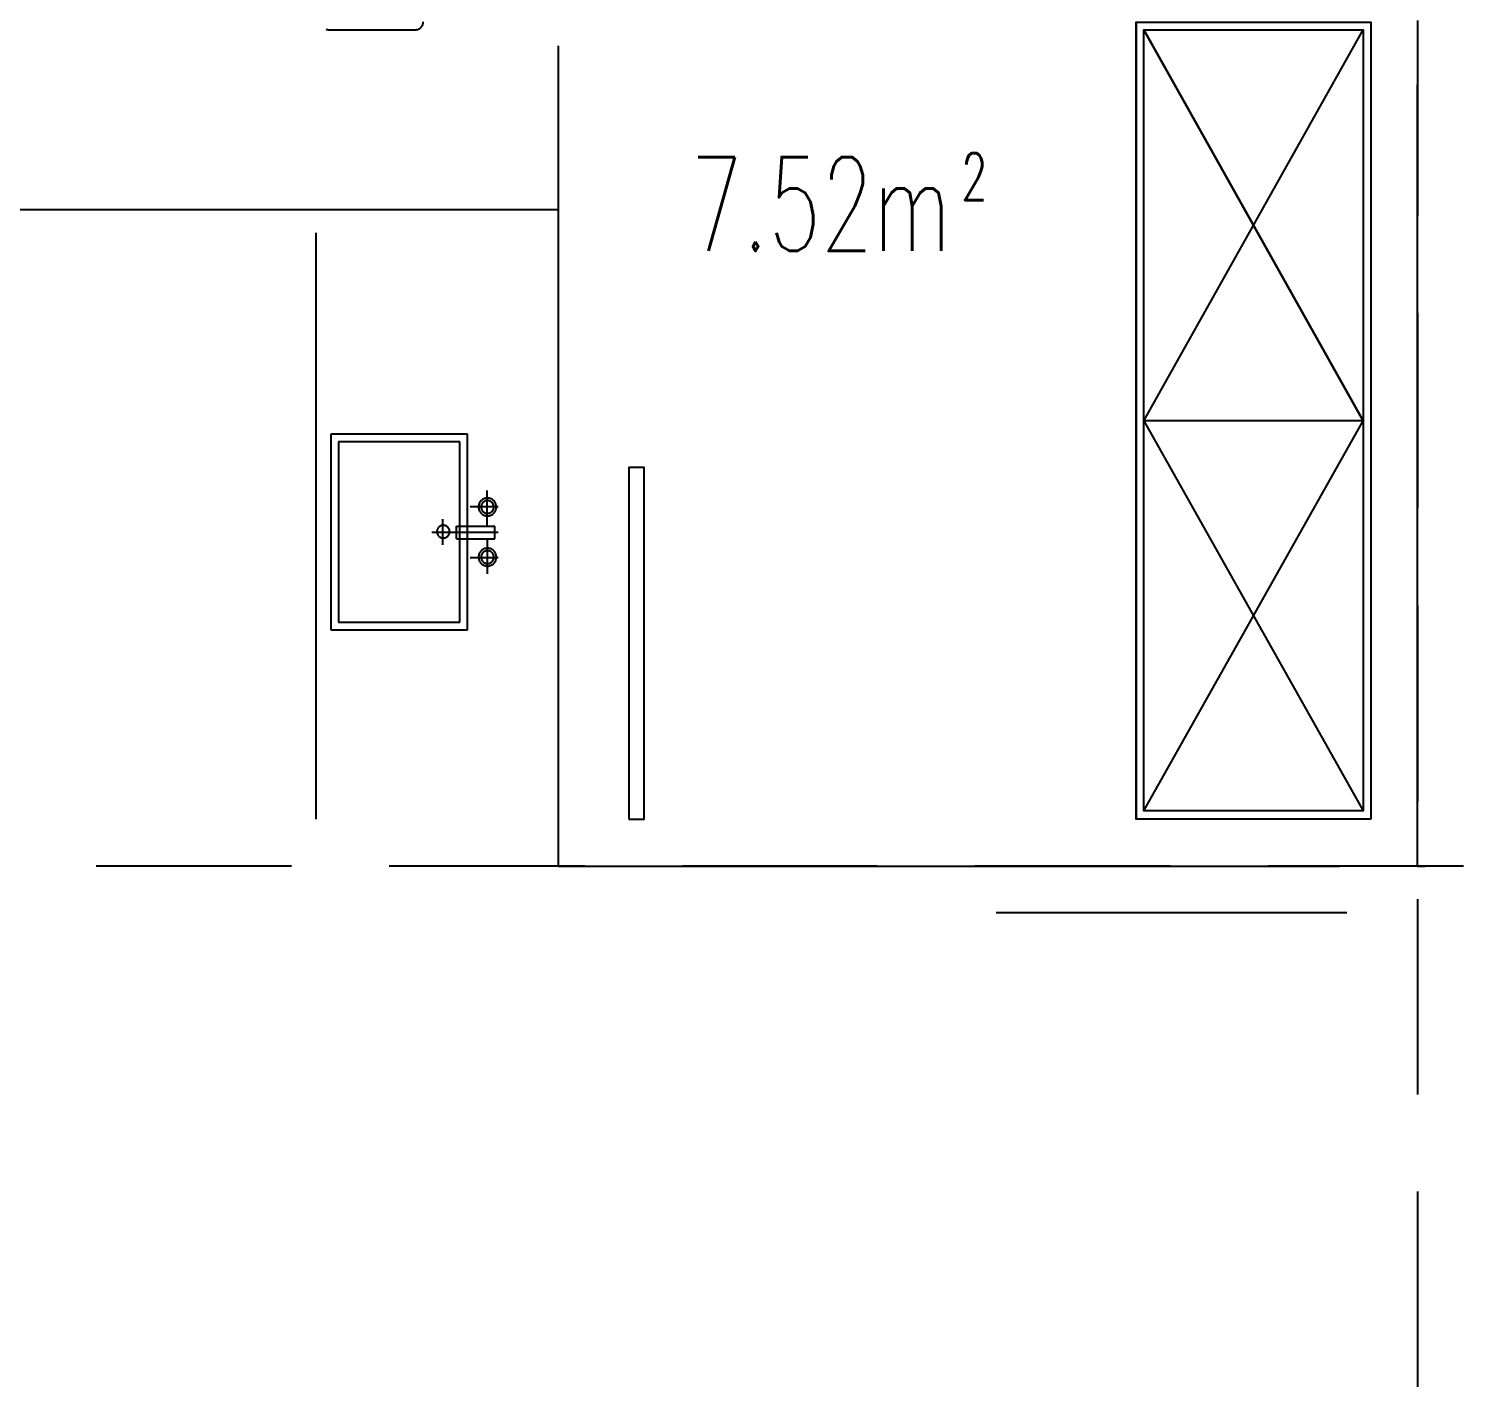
# Model space of a CAD drawing. Header units: millimetres. Extents: x -1120 to 100154, y -9529 to 14223.
# Drawn here: x 48133 to 51849, y 7686 to 11163 of the extents above; entities that cross this region are included whole.
import ezdxf

# ---------------------------------------------------------------- set-up
doc = ezdxf.new("R2010")
doc.units = ezdxf.units.MM
doc.linetypes.add('DOTE', pattern=[2.42, 2, -0.2, 0.02, -0.2])
for name, color, linetype in [('A-DOTE', 1, 'Continuous'), ('A-房间名称', 7, 'Continuous'), ('A-立面看线', 7, 'Continuous')]:
    doc.layers.add(name, color=color, linetype=linetype)
doc.styles.add('_TCH_WINDOW', font='SIMPLEX', dxfattribs={"bigfont": 'GBCBIG'})

msp = doc.modelspace()

# ---------------------------------------------------------------- linework, layer by layer
at = {"layer": 'A-DOTE', "linetype": 'DOTE', "ltscale": 1000}
for p, q in [((49488.8, 9019.9), (49488.8, 14221.2)), ((51688.8, 9019.9), (51688.8, 14221.2)), ((47688.1, 10701), (49488.8, 10701)), ((49488.8, 9019.9), (55089, 9019.9))]:
    msp.add_line(p, q, dxfattribs=at)
at = {"layer": 'A-立面看线'}
for points in [[(51688.8, 11185.1), (51688.8, 10684.6)], [(51688.8, 11185.1), (51688.8, 10684.6)], [(48893.7, 11163.1), (48895.8, 11162.3), (48897.9, 11161.7), (48900.1, 11161.3), (48902.3, 11161.2)], [(48901.2, 11161.2), (49121, 11161.2)], [(49122.1, 11161.2), (49124.2, 11161.3), (49126.3, 11161.6), (49128.3, 11162.1), (49130.2, 11162.8), (49132, 11163.7), (49133.7, 11164.7), (49135.3, 11165.9), (49136.7, 11167.3), (49138.1, 11168.7), (49139.3, 11170.3), (49140.3, 11172), (49141.2, 11173.8), (49141.9, 11175.7), (49142.4, 11177.7), (49142.7, 11179.8), (49142.8, 11181.9)], [(50968.5, 11180.8), (50968.5, 9139.6)], [(50968.5, 11180.8), (50968.5, 9139.6)], [(51569.1, 9139.6), (50968.5, 9139.6), (50968.5, 11180.8), (51569.1, 11180.8), (51569.1, 9139.6)], [(51569.1, 9139.6), (50968.5, 9139.6), (50968.5, 11180.8), (51569.1, 11180.8), (51569.1, 9139.6)], [(50988.1, 10160.2), (51549.5, 11161.2)], [(50988.1, 10160.2), (51549.5, 11161.2)], [(50988.1, 11161.2), (51549.5, 10160.2), (50988.1, 10160.2), (51549.5, 9161.4), (50988.1, 9161.4), (50988.1, 11161.2), (51549.5, 11161.2), (51549.5, 9161.4)], [(50988.1, 10160.2), (51549.5, 9161.4), (50988.1, 9161.4), (50988.1, 11161.2), (51549.5, 11161.2), (51549.5, 9161.4)], [(50988.1, 9161.4), (51549.5, 10160.2), (50988.1, 11161.2)], [(49488.8, 10621.5), (49488.8, 11119.9)], [(48868.6, 9139.6), (48868.6, 10641.1)], [(51688.8, 10436.6), (51688.8, 9936.1)], [(51688.8, 10436.6), (51688.8, 9936.1)], [(49488.8, 9870.8), (49488.8, 10371.3)], [(50988.1, 9161.4), (51549.5, 10160.2)], [(48905.6, 10125.4), (48905.6, 9624.9)], [(49255.9, 10125.4), (48905.6, 10125.4)], [(49255.9, 9624.9), (49255.9, 10125.4)], [(48925.2, 10105.8), (48925.2, 9644.5)], [(49236.4, 10105.8), (48925.2, 10105.8)], [(49236.4, 9644.5), (49236.4, 10105.8)], [(49669.4, 9139.6), (49708.6, 9139.6), (49708.6, 10040.5), (49669.4, 10040.5), (49669.4, 9139.6)], [(49307.1, 9962.2), (49304.7, 9962.1), (49302.5, 9961.7), (49300.3, 9961.1), (49298.2, 9960.4), (49296.2, 9959.4), (49294.3, 9958.3), (49292.5, 9957), (49290.9, 9955.5), (49289.4, 9953.9), (49288.1, 9952.1), (49287, 9950.2), (49286, 9948.2), (49285.3, 9946.1), (49284.7, 9943.9), (49284.3, 9941.7), (49284.2, 9939.3), (49284.3, 9937), (49284.7, 9934.7), (49285.3, 9932.5), (49286, 9930.4), (49287, 9928.4), (49288.1, 9926.5), (49289.4, 9924.8), (49290.9, 9923.2), (49292.5, 9921.7), (49294.3, 9920.4), (49296.2, 9919.2), (49298.2, 9918.3), (49300.3, 9917.5), (49302.5, 9916.9), (49304.7, 9916.6), (49307.1, 9916.5), (49309.4, 9916.6), (49311.7, 9916.9), (49313.9, 9917.5), (49316, 9918.3), (49318, 9919.2), (49319.9, 9920.4), (49321.6, 9921.7), (49323.2, 9923.2), (49324.7, 9924.8), (49326, 9926.5), (49327.2, 9928.4), (49328.1, 9930.4), (49328.9, 9932.5), (49329.5, 9934.7), (49329.8, 9937), (49329.9, 9939.3), (49329.8, 9941.7), (49329.5, 9943.9), (49328.9, 9946.1), (49328.1, 9948.2), (49327.2, 9950.2), (49326, 9952.1), (49324.7, 9953.9), (49323.2, 9955.5), (49321.6, 9957), (49319.9, 9958.3), (49318, 9959.4), (49316, 9960.4), (49313.9, 9961.1), (49311.7, 9961.7), (49309.4, 9962.1), (49307.1, 9962.2)], [(49306, 9890.4), (49306, 9981.8)], [(49262.5, 9940.4), (49334.3, 9940.4)], [(49307.1, 9955.6), (49305.4, 9955.6), (49303.8, 9955.3), (49302.2, 9954.9), (49300.7, 9954.4), (49299.3, 9953.7), (49298, 9952.9), (49296.7, 9951.9), (49295.5, 9950.9), (49294.5, 9949.7), (49293.5, 9948.4), (49292.7, 9947.1), (49292, 9945.7), (49291.5, 9944.2), (49291.1, 9942.6), (49290.8, 9941), (49290.8, 9939.3), (49290.8, 9937.7), (49291.1, 9936), (49291.5, 9934.5), (49292, 9933), (49292.7, 9931.5), (49293.5, 9930.2), (49294.5, 9928.9), (49295.5, 9927.8), (49296.7, 9926.7), (49298, 9925.8), (49299.3, 9925), (49300.7, 9924.3), (49302.2, 9923.7), (49303.8, 9923.3), (49305.4, 9923.1), (49307.1, 9923), (49308.7, 9923.1), (49310.4, 9923.3), (49311.9, 9923.7), (49313.4, 9924.3), (49314.9, 9925), (49316.2, 9925.8), (49317.5, 9926.7), (49318.6, 9927.8), (49319.7, 9928.9), (49320.6, 9930.2), (49321.4, 9931.5), (49322.1, 9933), (49322.7, 9934.5), (49323.1, 9936), (49323.3, 9937.7), (49323.4, 9939.3), (49323.3, 9941), (49323.1, 9942.6), (49322.7, 9944.2), (49322.1, 9945.7), (49321.4, 9947.1), (49320.6, 9948.4), (49319.7, 9949.7), (49318.6, 9950.9), (49317.5, 9951.9), (49316.2, 9952.9), (49314.9, 9953.7), (49313.4, 9954.4), (49311.9, 9954.9), (49310.4, 9955.3), (49308.7, 9955.6), (49307.1, 9955.6)], [(49193.9, 9892.5), (49192.3, 9892.5), (49190.6, 9892.2), (49189.1, 9891.8), (49187.6, 9891.3), (49186.1, 9890.6), (49184.8, 9889.7), (49183.5, 9888.8), (49182.4, 9887.8), (49181.3, 9886.6), (49180.4, 9885.3), (49179.6, 9884), (49178.9, 9882.6), (49178.3, 9881.1), (49177.9, 9879.5), (49177.7, 9877.9), (49177.6, 9876.2), (49177.7, 9874.5), (49177.9, 9872.9), (49178.3, 9871.4), (49178.9, 9869.9), (49179.6, 9868.4), (49180.4, 9867.1), (49181.3, 9865.8), (49182.4, 9864.7), (49183.5, 9863.6), (49184.8, 9862.7), (49186.1, 9861.9), (49187.6, 9861.2), (49189.1, 9860.6), (49190.6, 9860.2), (49192.3, 9860), (49193.9, 9859.9), (49195.6, 9860), (49197.2, 9860.2), (49198.8, 9860.6), (49200.3, 9861.2), (49201.7, 9861.9), (49203, 9862.7), (49204.3, 9863.6), (49205.5, 9864.7), (49206.5, 9865.8), (49207.5, 9867.1), (49208.3, 9868.4), (49209, 9869.9), (49209.5, 9871.4), (49209.9, 9872.9), (49210.2, 9874.5), (49210.2, 9876.2), (49210.2, 9877.9), (49209.9, 9879.5), (49209.5, 9881.1), (49209, 9882.6), (49208.3, 9884), (49207.5, 9885.3), (49206.5, 9886.6), (49205.5, 9887.8), (49204.3, 9888.8), (49203, 9889.7), (49201.7, 9890.6), (49200.3, 9891.3), (49198.8, 9891.8), (49197.2, 9892.2), (49195.6, 9892.5), (49193.9, 9892.5)], [(49192.8, 9842.5), (49192.8, 9907.8)], [(49227.7, 9857.7), (49227.7, 9890.4)], [(49227.7, 9890.4), (49325.6, 9890.4)], [(49325.6, 9857.7), (49325.6, 9890.4)], [(49164.5, 9875.1), (49334.3, 9875.1)], [(49227.7, 9857.7), (49325.6, 9857.7)], [(49306, 9857.7), (49306, 9768.5)], [(49262.5, 9809.8), (49334.3, 9809.8)], [(49307.1, 9833.8), (49304.7, 9833.7), (49302.5, 9833.3), (49300.3, 9832.8), (49298.2, 9832), (49296.2, 9831), (49294.3, 9829.9), (49292.5, 9828.6), (49290.9, 9827.1), (49289.4, 9825.5), (49288.1, 9823.7), (49287, 9821.8), (49286, 9819.8), (49285.3, 9817.7), (49284.7, 9815.5), (49284.3, 9813.3), (49284.2, 9810.9), (49284.3, 9808.6), (49284.7, 9806.3), (49285.3, 9804.1), (49286, 9802), (49287, 9800), (49288.1, 9798.2), (49289.4, 9796.4), (49290.9, 9794.8), (49292.5, 9793.3), (49294.3, 9792), (49296.2, 9790.8), (49298.2, 9789.9), (49300.3, 9789.1), (49302.5, 9788.5), (49304.7, 9788.2), (49307.1, 9788.1), (49309.4, 9788.2), (49311.7, 9788.5), (49313.9, 9789.1), (49316, 9789.9), (49318, 9790.8), (49319.9, 9792), (49321.6, 9793.3), (49323.2, 9794.8), (49324.7, 9796.4), (49326, 9798.2), (49327.2, 9800), (49328.1, 9802), (49328.9, 9804.1), (49329.5, 9806.3), (49329.8, 9808.6), (49329.9, 9810.9), (49329.8, 9813.3), (49329.5, 9815.5), (49328.9, 9817.7), (49328.1, 9819.8), (49327.2, 9821.8), (49326, 9823.7), (49324.7, 9825.5), (49323.2, 9827.1), (49321.6, 9828.6), (49319.9, 9829.9), (49318, 9831), (49316, 9832), (49313.9, 9832.8), (49311.7, 9833.3), (49309.4, 9833.7), (49307.1, 9833.8)], [(49307.1, 9827.3), (49305.4, 9827.2), (49303.8, 9826.9), (49302.2, 9826.5), (49300.7, 9826), (49299.3, 9825.3), (49298, 9824.5), (49296.7, 9823.5), (49295.5, 9822.5), (49294.5, 9821.3), (49293.5, 9820.1), (49292.7, 9818.7), (49292, 9817.3), (49291.5, 9815.8), (49291.1, 9814.2), (49290.8, 9812.6), (49290.8, 9810.9), (49290.8, 9809.3), (49291.1, 9807.6), (49291.5, 9806.1), (49292, 9804.6), (49292.7, 9803.2), (49293.5, 9801.8), (49294.5, 9800.5), (49295.5, 9799.4), (49296.7, 9798.3), (49298, 9797.4), (49299.3, 9796.6), (49300.7, 9795.9), (49302.2, 9795.3), (49303.8, 9794.9), (49305.4, 9794.7), (49307.1, 9794.6), (49308.7, 9794.7), (49310.4, 9794.9), (49311.9, 9795.3), (49313.4, 9795.9), (49314.9, 9796.6), (49316.2, 9797.4), (49317.5, 9798.3), (49318.6, 9799.4), (49319.7, 9800.5), (49320.6, 9801.8), (49321.4, 9803.2), (49322.1, 9804.6), (49322.7, 9806.1), (49323.1, 9807.6), (49323.3, 9809.3), (49323.4, 9810.9), (49323.3, 9812.6), (49323.1, 9814.2), (49322.7, 9815.8), (49322.1, 9817.3), (49321.4, 9818.7), (49320.6, 9820.1), (49319.7, 9821.3), (49318.6, 9822.5), (49317.5, 9823.5), (49316.2, 9824.5), (49314.9, 9825.3), (49313.4, 9826), (49311.9, 9826.5), (49310.4, 9826.9), (49308.7, 9827.2), (49307.1, 9827.3)], [(51688.8, 9685.8), (51688.8, 9185.3)], [(51688.8, 9685.8), (51688.8, 9185.3)], [(48905.6, 9624.9), (49255.9, 9624.9)], [(48925.2, 9644.5), (49236.4, 9644.5)], [(49488.8, 9019.9), (49488.8, 9620.5)], [(48805.5, 9019.9), (48305, 9019.9)], [(49556.2, 9019.9), (49055.7, 9019.9)], [(50304.8, 9019.9), (49806.5, 9019.9)], [(51055.6, 9019.9), (50555.1, 9019.9)], [(51806.3, 9019.9), (51305.8, 9019.9)], [(51688.8, 8935.1), (51688.8, 8434.5)], [(51688.8, 8935.1), (51688.8, 8434.5)], [(51508.2, 8900.2), (50609.5, 8900.2)], [(51688.8, 8186.5), (51688.8, 7686)], [(51688.8, 8186.5), (51688.8, 7686)]]:
    msp.add_lwpolyline(points, dxfattribs=at)

# ---------------------------------------------------------------- texts
at = {"layer": 'A-房间名称', "style": '_TCH_WINDOW', "width": 0.65}
for s, height, p in [('7.52m', 240, (49826.7, 10595.2)), ('2', 120, (50520.1, 10725.2))]:
    msp.add_text(s, height=height, dxfattribs=at).set_placement(p)

doc.saveas('drawing.dxf')
